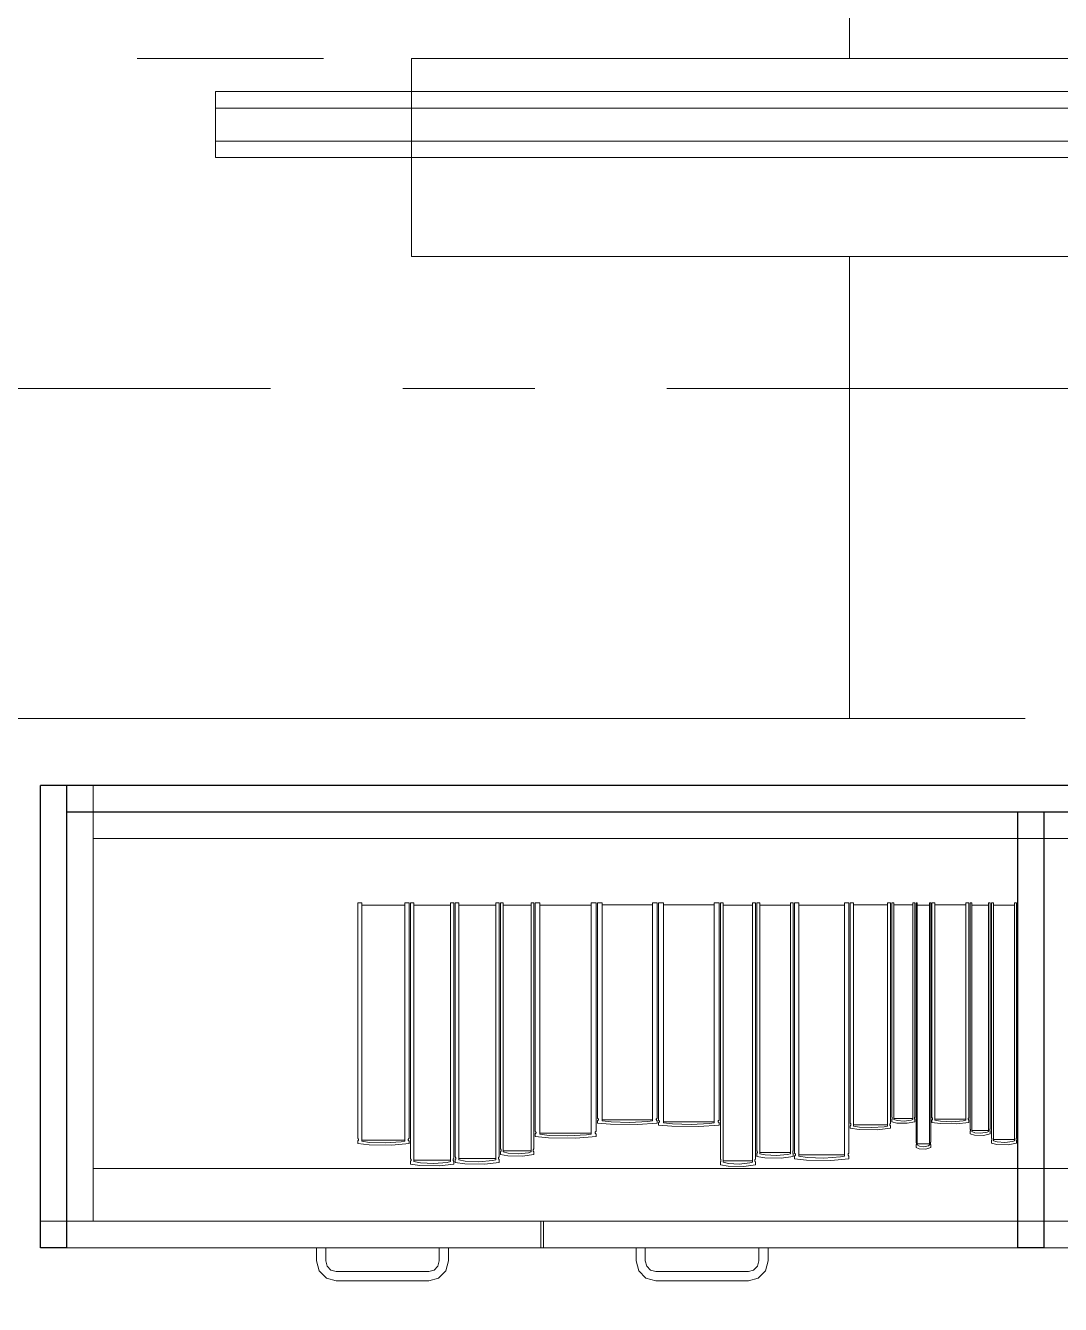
# Model space of a CAD drawing. Header units: inches. Extents: x -19 to 5698, y -728 to 92.
# Drawn here: x 315.66 to 316.443, y 38.956 to 39.925 of the extents above; entities that cross this region are included whole.
import ezdxf

# ---------------------------------------------------------------- set-up
doc = ezdxf.new("R2010")
doc.units = ezdxf.units.IN
doc.header["$MEASUREMENT"] = 0
doc.set_wipeout_variables(frame=1)
for name, pattern in [('Hidden Line', [0.195611, 0.141111, -0.0545]), ('Punto & Raya', [0.65, 0.5, -0.075, 0, -0.075]), ('Wipeout_Contour', [1, 0, -1])]:
    doc.linetypes.add(name, pattern=pattern)
for name, color, linetype in [('02 _ ARQ _ ALB _ Ejes Generales', 251, 'Continuous'), ('02 _ ARQ _ ZON _ Espacio.3D', 7, 'Continuous'), ('08 _ STR _ EXT _ 07 Losa Aligerada', 7, 'Continuous'), ('08 _ STR _ EXT _ 08 Placas Inclinadas', 7, 'Continuous'), ('08 _ STR _ EXT _ 09 Vigas', 251, 'Continuous'), ('Estructura - 04 MURO', 7, 'Continuous'), ('Interior - Escaleras & Barandillas', 7, 'Continuous'), ('Interior - Mobiliario', 7, 'Continuous')]:
    doc.layers.add(name, color=color, linetype=linetype)

msp = doc.modelspace()

# ---------------------------------------------------------------- linework, layer by layer
at = {"layer": '02 _ ARQ _ ZON _ Espacio.3D', "color": 9, "linetype": 'Continuous', "lineweight": 5, "flags": 128}
msp.add_lwpolyline([(311.4324, 39.45), (314.37003, 39.45), (314.37003, 39.9), (315.27003, 39.9), (315.27003, 39.45), (315.9666, 39.45), (315.9666, 40.90001), (311.4324, 40.90001)], close=True, dxfattribs=at)
at = {"layer": '02 _ ARQ _ ZON _ Espacio.3D', "color": 254, "linetype": 'Continuous', "lineweight": 0, "flags": 128}
msp.add_lwpolyline([(314.57005, 30.6), (315.07005, 30.6), (315.06967, 29.75), (317.22003, 29.74998), (317.22003, 39.74998), (315.80476, 39.75), (315.80366, 39.4), (315.07005, 39.4), (315.07003, 39), (314.57003, 39)], dxfattribs=at)
at = {"layer": '08 _ STR _ EXT _ 07 Losa Aligerada', "color": 7, "linetype": 'Continuous', "lineweight": 18, "flags": 128}
msp.add_lwpolyline([(329.07004, 26.75), (329.07004, 29.7), (329.07004, 35.20048), (329.07004, 39.9), (321.17004, 39.9), (316.0529, 39.9), (316.0529, 40.90001), (311.4324, 40.90001)], dxfattribs=at)
at = {"layer": 'Interior - Mobiliario', "color": 175, "linetype": 'Continuous', "lineweight": 13}
for p, q in [((315.69118, 39.32921), (315.69118, 39.01921)), ((317.15118, 39.32921), (315.69118, 39.32921)), ((315.71118, 39.30921), (315.71118, 39.05921)), ((315.91456, 39.26055), (315.91145, 39.26055)), ((315.91145, 39.26055), (315.91145, 39.08202)), ((315.91456, 39.07984), (315.91456, 39.26055)), ((315.94721, 39.25872), (315.91456, 39.25872)), ((315.95032, 39.26055), (315.94721, 39.26055)), ((315.94721, 39.26055), (315.94721, 39.07984)), ((315.95032, 39.08202), (315.95032, 39.26055)), ((315.95395, 39.26055), (315.95132, 39.26055)), ((315.95132, 39.26055), (315.95132, 39.06679)), ((315.95395, 39.06442), (315.95395, 39.26055)), ((315.98156, 39.25857), (315.95395, 39.25857)), ((315.98419, 39.26055), (315.98156, 39.26055)), ((315.98156, 39.26055), (315.98156, 39.06442)), ((315.98419, 39.06679), (315.98419, 39.26055)), ((315.98786, 39.26055), (315.98519, 39.26055)), ((315.98519, 39.26055), (315.98519, 39.06807)), ((315.98786, 39.06572), (315.98786, 39.26055)), ((316.01592, 39.25858), (315.98786, 39.25858)), ((316.01859, 39.26055), (316.01592, 39.26055)), ((316.01592, 39.26055), (316.01592, 39.06572)), ((316.01859, 39.06807), (316.01859, 39.26055)), ((316.02159, 39.26055), (316.01959, 39.26055)), ((316.01959, 39.26055), (316.01959, 39.07398)), ((316.02159, 39.0717), (316.02159, 39.26055)), ((316.04264, 39.25864), (316.02159, 39.25864)), ((316.04465, 39.26055), (316.04264, 39.26055)), ((316.04264, 39.26055), (316.04264, 39.0717)), ((316.04465, 39.07398), (316.04465, 39.26055)), ((316.04935, 39.26055), (316.04565, 39.26055)), ((316.04565, 39.26055), (316.04565, 39.08724)), ((316.04935, 39.08513), (316.04935, 39.26055)), ((316.08825, 39.25878), (316.04935, 39.25878)), ((316.09196, 39.26055), (316.08825, 39.26055)), ((316.08825, 39.26055), (316.08825, 39.08513)), ((316.09196, 39.08724), (316.09196, 39.26055)), ((316.09658, 39.26055), (316.09296, 39.26055)), ((316.09296, 39.26055), (316.09296, 39.09729)), ((316.09658, 39.0953), (316.09658, 39.26055)), ((316.13462, 39.25888), (316.09658, 39.25888)), ((316.13824, 39.26055), (316.13462, 39.26055)), ((316.13462, 39.26055), (316.13462, 39.0953)), ((316.13824, 39.09729), (316.13824, 39.26055)), ((316.1429, 39.26055), (316.13924, 39.26055)), ((316.13924, 39.26055), (316.13924, 39.09576)), ((316.1429, 39.09374), (316.1429, 39.26055)), ((316.18131, 39.25887), (316.1429, 39.25887)), ((316.18497, 39.26055), (316.18131, 39.26055)), ((316.18131, 39.26055), (316.18131, 39.09374)), ((316.18497, 39.09576), (316.18497, 39.26055)), ((316.18809, 39.26055), (316.18597, 39.26055)), ((316.18597, 39.26055), (316.18597, 39.06633)), ((316.18809, 39.06396), (316.18809, 39.26055)), ((316.21041, 39.25856), (316.18809, 39.25856)), ((316.21254, 39.26055), (316.21041, 39.26055)), ((316.21041, 39.26055), (316.21041, 39.06396)), ((316.21254, 39.06633), (316.21254, 39.26055)), ((316.21575, 39.26055), (316.21354, 39.26055)), ((316.21354, 39.26055), (316.21354, 39.07261)), ((316.21575, 39.07031), (316.21575, 39.26055)), ((316.23899, 39.25863), (316.21575, 39.25863)), ((316.24121, 39.26055), (316.23899, 39.26055)), ((316.23899, 39.26055), (316.23899, 39.07031)), ((316.24121, 39.07261), (316.24121, 39.26055)), ((316.2455, 39.26055), (316.24221, 39.26055)), ((316.24221, 39.26055), (316.24221, 39.07081)), ((316.2455, 39.06849), (316.2455, 39.26055)), ((316.28005, 39.25861), (316.2455, 39.25861)), ((316.28334, 39.26055), (316.28005, 39.26055)), ((316.28005, 39.26055), (316.28005, 39.06849)), ((316.28334, 39.07081), (316.28334, 39.26055)), ((316.28678, 39.26055), (316.28434, 39.26055)), ((316.28434, 39.26055), (316.28434, 39.09341)), ((316.28678, 39.09137), (316.28678, 39.26055)), ((316.31241, 39.25884), (316.28678, 39.25884)), ((316.31485, 39.26055), (316.31241, 39.26055)), ((316.31241, 39.26055), (316.31241, 39.09137)), ((316.31485, 39.09341), (316.31485, 39.26055)), ((316.31724, 39.26055), (316.31585, 39.26055)), ((316.31585, 39.26055), (316.31585, 39.09818)), ((316.31724, 39.09619), (316.31724, 39.26055)), ((316.33182, 39.25889), (316.31724, 39.25889)), ((316.33321, 39.26055), (316.33182, 39.26055)), ((316.33182, 39.26055), (316.33182, 39.09619)), ((316.33321, 39.09818), (316.33321, 39.26055)), ((316.33509, 39.26055), (316.33421, 39.26055)), ((316.33421, 39.26055), (316.33421, 39.07922)), ((316.33509, 39.077), (316.33509, 39.26055)), ((316.34434, 39.2587), (316.33509, 39.2587)), ((316.34522, 39.26055), (316.34434, 39.26055)), ((316.34434, 39.26055), (316.34434, 39.077)), ((316.34522, 39.07922), (316.34522, 39.26055)), ((316.34845, 39.26055), (316.34622, 39.26055)), ((316.34622, 39.26055), (316.34622, 39.09772)), ((316.34845, 39.09573), (316.34845, 39.26055)), ((316.37187, 39.25889), (316.34845, 39.25889)), ((316.3741, 39.26055), (316.37187, 39.26055)), ((316.37187, 39.26055), (316.37187, 39.09573)), ((316.3741, 39.09772), (316.3741, 39.26055)), ((316.37631, 39.26055), (316.3751, 39.26055)), ((316.3751, 39.26055), (316.3751, 39.08923)), ((316.37631, 39.08714), (316.37631, 39.26055)), ((316.38902, 39.2588), (316.37631, 39.2588)), ((316.39023, 39.26055), (316.38902, 39.26055)), ((316.38902, 39.26055), (316.38902, 39.08714)), ((316.39023, 39.08923), (316.39023, 39.26055)), ((316.39275, 39.26055), (316.39123, 39.26055)), ((316.39123, 39.26055), (316.39123, 39.08237)), ((316.39275, 39.08019), (316.39275, 39.26055)), ((316.09296, 39.09729), (316.0932, 39.09715)), ((316.09313, 39.09554), (316.09296, 39.09544)), ((316.09296, 39.09544), (316.09296, 39.09363)), ((316.09296, 39.09363), (316.10289, 39.09272)), ((316.09341, 39.09575), (316.09313, 39.09554)), ((316.0932, 39.09715), (316.09346, 39.09694)), ((316.0936, 39.09598), (316.09341, 39.09575)), ((316.09346, 39.09694), (316.09363, 39.09671)), ((316.0937, 39.09622), (316.0936, 39.09598)), ((316.09363, 39.09671), (316.09371, 39.09646)), ((316.09371, 39.09646), (316.0937, 39.09622)), ((316.09658, 39.09613), (316.13462, 39.09613)), ((316.10336, 39.09453), (316.09658, 39.0953)), ((316.10289, 39.09272), (316.12314, 39.09251)), ((316.1173, 39.09411), (316.10336, 39.09453)), ((316.13118, 39.0948), (316.1173, 39.09411)), ((316.12314, 39.09251), (316.13824, 39.09363)), ((316.13462, 39.0953), (316.13118, 39.0948)), ((316.13748, 39.09627), (316.13749, 39.09652)), ((316.13757, 39.09603), (316.13748, 39.09627)), ((316.13749, 39.09652), (316.1376, 39.09676)), ((316.13774, 39.0958), (316.13757, 39.09603)), ((316.1376, 39.09676), (316.13779, 39.09699)), ((316.138, 39.09558), (316.13774, 39.0958)), ((316.13779, 39.09699), (316.13806, 39.0972)), ((316.13824, 39.09544), (316.138, 39.09558)), ((316.13806, 39.0972), (316.13824, 39.09729)), ((316.13824, 39.09363), (316.13824, 39.09544)), ((316.13924, 39.09576), (316.13948, 39.09562)), ((316.13942, 39.09398), (316.13924, 39.09389)), ((316.13924, 39.09389), (316.13924, 39.09206)), ((316.13924, 39.09206), (316.14927, 39.09114)), ((316.13969, 39.0942), (316.13942, 39.09398)), ((316.13948, 39.09562), (316.13975, 39.0954)), ((316.13989, 39.09443), (316.13969, 39.0942)), ((316.13975, 39.0954), (316.13992, 39.09517)), ((316.13999, 39.09467), (316.13989, 39.09443)), ((316.13992, 39.09517), (316.14, 39.09492)), ((316.14, 39.09492), (316.13999, 39.09467)), ((316.1429, 39.09459), (316.18131, 39.09459)), ((316.14975, 39.09297), (316.1429, 39.09374)), ((316.14927, 39.09114), (316.16972, 39.09093)), ((316.16382, 39.09254), (316.14975, 39.09297)), ((316.17784, 39.09324), (316.16382, 39.09254)), ((316.16972, 39.09093), (316.18497, 39.09206)), ((316.18131, 39.09374), (316.17784, 39.09324)), ((316.1842, 39.09473), (316.18421, 39.09498)), ((316.18429, 39.09448), (316.1842, 39.09473)), ((316.18421, 39.09498), (316.18432, 39.09522)), ((316.18446, 39.09425), (316.18429, 39.09448)), ((316.18432, 39.09522), (316.18451, 39.09545)), ((316.18472, 39.09403), (316.18446, 39.09425)), ((316.18451, 39.09545), (316.18479, 39.09566)), ((316.18497, 39.09389), (316.18472, 39.09403)), ((316.18479, 39.09566), (316.18497, 39.09576)), ((316.18497, 39.09206), (316.18497, 39.09389)), ((316.28434, 39.09341), (316.2845, 39.09327)), ((316.28446, 39.09161), (316.28434, 39.09152)), ((316.28434, 39.09152), (316.28434, 39.08966)), ((316.28464, 39.09183), (316.28446, 39.09161)), ((316.2845, 39.09327), (316.28468, 39.09305)), ((316.28477, 39.09206), (316.28464, 39.09183)), ((316.28468, 39.09305), (316.2848, 39.09281)), ((316.28484, 39.09231), (316.28477, 39.09206)), ((316.2848, 39.09281), (316.28485, 39.09256)), ((316.28485, 39.09256), (316.28484, 39.09231)), ((316.28678, 39.09222), (316.31241, 39.09222)), ((316.29135, 39.09058), (316.28678, 39.09137)), ((316.30074, 39.09015), (316.29135, 39.09058)), ((316.3101, 39.09086), (316.30074, 39.09015)), ((316.31241, 39.09137), (316.3101, 39.09086)), ((316.31434, 39.09236), (316.31435, 39.09262)), ((316.3144, 39.09212), (316.31434, 39.09236)), ((316.31435, 39.09262), (316.31442, 39.09286)), ((316.31451, 39.09188), (316.3144, 39.09212)), ((316.31442, 39.09286), (316.31455, 39.0931)), ((316.31469, 39.09166), (316.31451, 39.09188)), ((316.31455, 39.0931), (316.31473, 39.09331)), ((316.31485, 39.09152), (316.31469, 39.09166)), ((316.31473, 39.09331), (316.31485, 39.09341)), ((316.31485, 39.08966), (316.31485, 39.09152)), ((316.31585, 39.09818), (316.31594, 39.09804)), ((316.31592, 39.09643), (316.31585, 39.09634)), ((316.31585, 39.09634), (316.31585, 39.09453)), ((316.31585, 39.09453), (316.31966, 39.09362)), ((316.31602, 39.09664), (316.31592, 39.09643)), ((316.31594, 39.09804), (316.31604, 39.09782)), ((316.3161, 39.09687), (316.31602, 39.09664)), ((316.31604, 39.09782), (316.31611, 39.09759)), ((316.31614, 39.09711), (316.3161, 39.09687)), ((316.31611, 39.09759), (316.31614, 39.09735)), ((316.31614, 39.09735), (316.31614, 39.09711)), ((316.31724, 39.09702), (316.33182, 39.09702)), ((316.31984, 39.09543), (316.31724, 39.09619)), ((316.31966, 39.09362), (316.32742, 39.09342)), ((316.32518, 39.09501), (316.31984, 39.09543)), ((316.33051, 39.0957), (316.32518, 39.09501)), ((316.32742, 39.09342), (316.33321, 39.09453)), ((316.33182, 39.09619), (316.33051, 39.0957)), ((316.33292, 39.09741), (316.33296, 39.09765)), ((316.33292, 39.09716), (316.33292, 39.09741)), ((316.33295, 39.09692), (316.33292, 39.09716)), ((316.33302, 39.09669), (316.33295, 39.09692)), ((316.33296, 39.09765), (316.33304, 39.09787)), ((316.33312, 39.09647), (316.33302, 39.09669)), ((316.33304, 39.09787), (316.33314, 39.09808)), ((316.33321, 39.09634), (316.33312, 39.09647)), ((316.33314, 39.09808), (316.33321, 39.09818)), ((316.33321, 39.09453), (316.33321, 39.09634)), ((316.34622, 39.09772), (316.34637, 39.09759)), ((316.34633, 39.09597), (316.34622, 39.09588)), ((316.34622, 39.09588), (316.34622, 39.09407)), ((316.34622, 39.09407), (316.35234, 39.09316)), ((316.3465, 39.09618), (316.34633, 39.09597)), ((316.34637, 39.09759), (316.34653, 39.09737)), ((316.34662, 39.09641), (316.3465, 39.09618)), ((316.34653, 39.09737), (316.34664, 39.09714)), ((316.34668, 39.09665), (316.34662, 39.09641)), ((316.34664, 39.09714), (316.34669, 39.0969)), ((316.34669, 39.0969), (316.34668, 39.09665)), ((316.34845, 39.09657), (316.37187, 39.09657)), ((316.35263, 39.09497), (316.34845, 39.09573)), ((316.35234, 39.09316), (316.36481, 39.09295)), ((316.36121, 39.09455), (316.35263, 39.09497)), ((316.36976, 39.09524), (316.36121, 39.09455)), ((316.36481, 39.09295), (316.3741, 39.09407)), ((316.37187, 39.09573), (316.36976, 39.09524)), ((316.37364, 39.09695), (316.37371, 39.09719)), ((316.37364, 39.09671), (316.37364, 39.09695)), ((316.37369, 39.09646), (316.37364, 39.09671)), ((316.3738, 39.09623), (316.37369, 39.09646)), ((316.37371, 39.09719), (316.37383, 39.09742)), ((316.37395, 39.09602), (316.3738, 39.09623)), ((316.37383, 39.09742), (316.374, 39.09763)), ((316.3741, 39.09588), (316.37395, 39.09602)), ((316.374, 39.09763), (316.3741, 39.09772)), ((316.3741, 39.09407), (316.3741, 39.09588)), ((315.91145, 39.08202), (315.91166, 39.08188)), ((315.91166, 39.08188), (315.91188, 39.08164)), ((315.912, 39.08059), (315.91184, 39.08034)), ((315.91188, 39.08164), (315.91203, 39.08139)), ((315.91209, 39.08085), (315.912, 39.08059)), ((315.91203, 39.08139), (315.9121, 39.08112)), ((315.9121, 39.08112), (315.91209, 39.08085)), ((315.91456, 39.08076), (315.94721, 39.08076)), ((315.94967, 39.08091), (315.94968, 39.08118)), ((315.94974, 39.08064), (315.94967, 39.08091)), ((315.94968, 39.08118), (315.94977, 39.08144)), ((315.94989, 39.08039), (315.94974, 39.08064)), ((315.94977, 39.08144), (315.94994, 39.08169)), ((315.94994, 39.08169), (315.95017, 39.08192)), ((315.95017, 39.08192), (315.95032, 39.08202)), ((316.04565, 39.08724), (316.04589, 39.0871)), ((316.04583, 39.08538), (316.04565, 39.08528)), ((316.04565, 39.08528), (316.04565, 39.08336)), ((316.04565, 39.08336), (316.0558, 39.08239)), ((316.04611, 39.0856), (316.04583, 39.08538)), ((316.04589, 39.0871), (316.04616, 39.08687)), ((316.0463, 39.08585), (316.04611, 39.0856)), ((316.04616, 39.08687), (316.04634, 39.08662)), ((316.04641, 39.0861), (316.0463, 39.08585)), ((316.04634, 39.08662), (316.04642, 39.08637)), ((316.04642, 39.08637), (316.04641, 39.0861)), ((316.04935, 39.08601), (316.08825, 39.08601)), ((316.05629, 39.08431), (316.04935, 39.08513)), ((316.0558, 39.08239), (316.07651, 39.08217)), ((316.07054, 39.08386), (316.05629, 39.08431)), ((316.08474, 39.0846), (316.07054, 39.08386)), ((316.07651, 39.08217), (316.09196, 39.08336)), ((316.08825, 39.08513), (316.08474, 39.0846)), ((316.09118, 39.08616), (316.09119, 39.08642)), ((316.09127, 39.0859), (316.09118, 39.08616)), ((316.09119, 39.08642), (316.0913, 39.08668)), ((316.09144, 39.08566), (316.09127, 39.0859)), ((316.0913, 39.08668), (316.09149, 39.08692)), ((316.09171, 39.08543), (316.09144, 39.08566)), ((316.09149, 39.08692), (316.09178, 39.08715)), ((316.09196, 39.08528), (316.09171, 39.08543)), ((316.09178, 39.08715), (316.09196, 39.08724)), ((316.09196, 39.08336), (316.09196, 39.08528)), ((316.28434, 39.08966), (316.29103, 39.08872)), ((316.29103, 39.08872), (316.30468, 39.08851)), ((316.30468, 39.08851), (316.31485, 39.08966)), ((316.3751, 39.08923), (316.37519, 39.08909)), ((316.37516, 39.08739), (316.3751, 39.08729)), ((316.3751, 39.08729), (316.3751, 39.08539)), ((316.3751, 39.08539), (316.37842, 39.08443)), ((316.37525, 39.08761), (316.37516, 39.08739)), ((316.37519, 39.08909), (316.37527, 39.08886)), ((316.37532, 39.08785), (316.37525, 39.08761)), ((316.37527, 39.08886), (316.37533, 39.08862)), ((316.37535, 39.0881), (316.37532, 39.08785)), ((316.37533, 39.08862), (316.37536, 39.08836)), ((316.37536, 39.08836), (316.37535, 39.0881)), ((316.37631, 39.08801), (316.38902, 39.08801)), ((316.37858, 39.08633), (316.37631, 39.08714)), ((316.37842, 39.08443), (316.38519, 39.08421)), ((316.38324, 39.08589), (316.37858, 39.08633)), ((316.38787, 39.08662), (316.38324, 39.08589)), ((316.38519, 39.08421), (316.39023, 39.08539)), ((316.38902, 39.08714), (316.38787, 39.08662)), ((316.38998, 39.08842), (316.39002, 39.08867)), ((316.38998, 39.08816), (316.38998, 39.08842)), ((316.39001, 39.0879), (316.38998, 39.08816)), ((316.39006, 39.08766), (316.39001, 39.0879)), ((316.39002, 39.08867), (316.39008, 39.08891)), ((316.39015, 39.08743), (316.39006, 39.08766)), ((316.39008, 39.08891), (316.39017, 39.08913)), ((316.39023, 39.08729), (316.39015, 39.08743)), ((316.39017, 39.08913), (316.39023, 39.08923)), ((316.39023, 39.08539), (316.39023, 39.08729)), ((316.39123, 39.08237), (316.39133, 39.08222)), ((316.39142, 39.08068), (316.3913, 39.08045)), ((316.39133, 39.08222), (316.39144, 39.08198)), ((316.3915, 39.08093), (316.39142, 39.08068)), ((316.39144, 39.08198), (316.39151, 39.08173)), ((316.39154, 39.08119), (316.3915, 39.08093)), ((316.39151, 39.08173), (316.39155, 39.08146)), ((316.39155, 39.08146), (316.39154, 39.08119)), ((315.9116, 39.0801), (315.91145, 39.08)), ((315.91145, 39.08), (315.91145, 39.07802)), ((315.91145, 39.07802), (315.91998, 39.07702)), ((315.91184, 39.08034), (315.9116, 39.0801)), ((315.92038, 39.07901), (315.91456, 39.07984)), ((315.91998, 39.07702), (315.93736, 39.07679)), ((315.93235, 39.07854), (315.92038, 39.07901)), ((315.94426, 39.0793), (315.93235, 39.07854)), ((315.93736, 39.07679), (315.95032, 39.07802)), ((315.94721, 39.07984), (315.94426, 39.0793)), ((315.95011, 39.08015), (315.94989, 39.08039)), ((315.95032, 39.08), (315.95011, 39.08015)), ((315.95032, 39.07802), (315.95032, 39.08)), ((316.01959, 39.07398), (316.01972, 39.07382)), ((316.01968, 39.07197), (316.01959, 39.07187)), ((316.01959, 39.07187), (316.01959, 39.06979)), ((316.01984, 39.07221), (316.01968, 39.07197)), ((316.01972, 39.07382), (316.01987, 39.07358)), ((316.01994, 39.07247), (316.01984, 39.07221)), ((316.01987, 39.07358), (316.01996, 39.07331)), ((316.02, 39.07275), (316.01994, 39.07247)), ((316.01996, 39.07331), (316.02001, 39.07303)), ((316.02001, 39.07303), (316.02, 39.07275)), ((316.02159, 39.07265), (316.04264, 39.07265)), ((316.02535, 39.07082), (316.02159, 39.0717)), ((316.03306, 39.07034), (316.02535, 39.07082)), ((316.04074, 39.07113), (316.03306, 39.07034)), ((316.04264, 39.0717), (316.04074, 39.07113)), ((316.04423, 39.07309), (316.04429, 39.07337)), ((316.04423, 39.07281), (316.04423, 39.07309)), ((316.04427, 39.07253), (316.04423, 39.07281)), ((316.04437, 39.07227), (316.04427, 39.07253)), ((316.04429, 39.07337), (316.0444, 39.07363)), ((316.04451, 39.07202), (316.04437, 39.07227)), ((316.0444, 39.07363), (316.04455, 39.07387)), ((316.04465, 39.07187), (316.04451, 39.07202)), ((316.04455, 39.07387), (316.04465, 39.07398)), ((316.04465, 39.06979), (316.04465, 39.07187)), ((316.21354, 39.07261), (316.21369, 39.07245)), ((316.21381, 39.07083), (316.21364, 39.07059)), ((316.21369, 39.07245), (316.21384, 39.0722)), ((316.21393, 39.0711), (316.21381, 39.07083)), ((316.21384, 39.0722), (316.21395, 39.07194)), ((316.21399, 39.07137), (316.21393, 39.0711)), ((316.21395, 39.07194), (316.214, 39.07166)), ((316.214, 39.07166), (316.21399, 39.07137)), ((316.21575, 39.07128), (316.23899, 39.07128)), ((316.24074, 39.07144), (316.24075, 39.07172)), ((316.24079, 39.07116), (316.24074, 39.07144)), ((316.24075, 39.07172), (316.24081, 39.072)), ((316.2409, 39.07089), (316.24079, 39.07116)), ((316.24081, 39.072), (316.24093, 39.07226)), ((316.24106, 39.07064), (316.2409, 39.07089)), ((316.24093, 39.07226), (316.2411, 39.0725)), ((316.2411, 39.0725), (316.24121, 39.07261)), ((316.24221, 39.07081), (316.24243, 39.07065)), ((316.28318, 39.0707), (316.28334, 39.07081)), ((316.33421, 39.07922), (316.33427, 39.07907)), ((316.33425, 39.07727), (316.33421, 39.07716)), ((316.33421, 39.07716), (316.33421, 39.07515)), ((316.33421, 39.07515), (316.33663, 39.07413)), ((316.33432, 39.0775), (316.33425, 39.07727)), ((316.33427, 39.07907), (316.33433, 39.07883)), ((316.33437, 39.07776), (316.33432, 39.0775)), ((316.33433, 39.07883), (316.33437, 39.07857)), ((316.33437, 39.07857), (316.33439, 39.0783)), ((316.33439, 39.07802), (316.33437, 39.07776)), ((316.33439, 39.0783), (316.33439, 39.07802)), ((316.33509, 39.07793), (316.34434, 39.07793)), ((316.33674, 39.07615), (316.33509, 39.077)), ((316.33663, 39.07413), (316.34155, 39.0739)), ((316.34013, 39.07568), (316.33674, 39.07615)), ((316.34351, 39.07645), (316.34013, 39.07568)), ((316.34155, 39.0739), (316.34522, 39.07515)), ((316.34434, 39.077), (316.34351, 39.07645)), ((316.34504, 39.07836), (316.34507, 39.07863)), ((316.34504, 39.07808), (316.34504, 39.07836)), ((316.34506, 39.07781), (316.34504, 39.07808)), ((316.3451, 39.07756), (316.34506, 39.07781)), ((316.34507, 39.07863), (316.34511, 39.07888)), ((316.34516, 39.07732), (316.3451, 39.07756)), ((316.34511, 39.07888), (316.34518, 39.07911)), ((316.34522, 39.07716), (316.34516, 39.07732)), ((316.34518, 39.07911), (316.34522, 39.07922)), ((316.34522, 39.07515), (316.34522, 39.07716)), ((316.3913, 39.08045), (316.39123, 39.08035)), ((316.39123, 39.08035), (316.39123, 39.07837)), ((316.39123, 39.07837), (316.39539, 39.07737)), ((316.39558, 39.07935), (316.39275, 39.08019)), ((316.39539, 39.07737), (316.40386, 39.07714)), ((316.40142, 39.07889), (316.39558, 39.07935)), ((315.95132, 39.06679), (315.9515, 39.06662)), ((315.95145, 39.0647), (315.95132, 39.06459)), ((315.95132, 39.06459), (315.95132, 39.06244)), ((315.95132, 39.06244), (315.95853, 39.06136)), ((315.95165, 39.06495), (315.95145, 39.0647)), ((315.9515, 39.06662), (315.95169, 39.06637)), ((315.95179, 39.06523), (315.95165, 39.06495)), ((315.95169, 39.06637), (315.95181, 39.06609)), ((315.95186, 39.06551), (315.95179, 39.06523)), ((315.95181, 39.06609), (315.95187, 39.0658)), ((315.95187, 39.0658), (315.95186, 39.06551)), ((315.95395, 39.06541), (315.98156, 39.06541)), ((315.95887, 39.06351), (315.95395, 39.06442)), ((315.95853, 39.06136), (315.97323, 39.06111)), ((315.96899, 39.06301), (315.95887, 39.06351)), ((315.97907, 39.06383), (315.96899, 39.06301)), ((315.97323, 39.06111), (315.98419, 39.06244)), ((315.98156, 39.06442), (315.97907, 39.06383)), ((315.98364, 39.06558), (315.98365, 39.06587)), ((315.9837, 39.06529), (315.98364, 39.06558)), ((315.98365, 39.06587), (315.98373, 39.06615)), ((315.98383, 39.06501), (315.9837, 39.06529)), ((315.98373, 39.06615), (315.98386, 39.06643)), ((315.98402, 39.06476), (315.98383, 39.06501)), ((315.98386, 39.06643), (315.98406, 39.06668)), ((315.98419, 39.06459), (315.98402, 39.06476)), ((315.98406, 39.06668), (315.98419, 39.06679)), ((315.98419, 39.06244), (315.98419, 39.06459)), ((315.98519, 39.06807), (315.98537, 39.06791)), ((315.98532, 39.066), (315.98519, 39.06589)), ((315.98519, 39.06589), (315.98519, 39.06375)), ((315.98519, 39.06375), (315.99252, 39.06267)), ((315.98552, 39.06625), (315.98532, 39.066)), ((315.98537, 39.06791), (315.98556, 39.06765)), ((315.98567, 39.06652), (315.98552, 39.06625)), ((315.98556, 39.06765), (315.98569, 39.06738)), ((315.98574, 39.0668), (315.98567, 39.06652)), ((315.98569, 39.06738), (315.98575, 39.06709)), ((315.98575, 39.06709), (315.98574, 39.0668)), ((315.98786, 39.0667), (316.01592, 39.0667)), ((315.99287, 39.06481), (315.98786, 39.06572)), ((315.99252, 39.06267), (316.00745, 39.06243)), ((316.00314, 39.06431), (315.99287, 39.06481)), ((316.01338, 39.06513), (316.00314, 39.06431)), ((316.00745, 39.06243), (316.01859, 39.06375)), ((316.01592, 39.06572), (316.01338, 39.06513)), ((316.01803, 39.06686), (316.01804, 39.06716)), ((316.01809, 39.06658), (316.01803, 39.06686)), ((316.01804, 39.06716), (316.01811, 39.06744)), ((316.01822, 39.0663), (316.01809, 39.06658)), ((316.01811, 39.06744), (316.01825, 39.06771)), ((316.01841, 39.06605), (316.01822, 39.0663)), ((316.01825, 39.06771), (316.01846, 39.06796)), ((316.01859, 39.06589), (316.01841, 39.06605)), ((316.01846, 39.06796), (316.01859, 39.06807)), ((316.01859, 39.06375), (316.01859, 39.06589)), ((316.01959, 39.06979), (316.02508, 39.06875)), ((316.02508, 39.06875), (316.03629, 39.06851)), ((316.03629, 39.06851), (316.04465, 39.06979)), ((316.18597, 39.06633), (316.18611, 39.06617)), ((316.18607, 39.06424), (316.18597, 39.06413)), ((316.18597, 39.06413), (316.18597, 39.06198)), ((316.18597, 39.06198), (316.19179, 39.06089)), ((316.18623, 39.06449), (316.18607, 39.06424)), ((316.18611, 39.06617), (316.18626, 39.06591)), ((316.18634, 39.06477), (316.18623, 39.06449)), ((316.18626, 39.06591), (316.18636, 39.06564)), ((316.1864, 39.06505), (316.18634, 39.06477)), ((316.18636, 39.06564), (316.18641, 39.06535)), ((316.18641, 39.06535), (316.1864, 39.06505)), ((316.18809, 39.06495), (316.21041, 39.06495)), ((316.19207, 39.06305), (316.18809, 39.06396)), ((316.20025, 39.06254), (316.19207, 39.06305)), ((316.2084, 39.06337), (316.20025, 39.06254)), ((316.20368, 39.06064), (316.21254, 39.06198)), ((316.21041, 39.06396), (316.2084, 39.06337)), ((316.21209, 39.06512), (316.2121, 39.06541)), ((316.21214, 39.06483), (316.21209, 39.06512)), ((316.2121, 39.06541), (316.21216, 39.0657)), ((316.21224, 39.06455), (316.21214, 39.06483)), ((316.21216, 39.0657), (316.21227, 39.06597)), ((316.21239, 39.0643), (316.21224, 39.06455)), ((316.21227, 39.06597), (316.21243, 39.06622)), ((316.21254, 39.06413), (316.21239, 39.0643)), ((316.21243, 39.06622), (316.21254, 39.06633)), ((316.21254, 39.06198), (316.21254, 39.06413)), ((316.21364, 39.07059), (316.21354, 39.07048)), ((316.21354, 39.07048), (316.21354, 39.06839)), ((316.21354, 39.06839), (316.21961, 39.06734)), ((316.21989, 39.06943), (316.21575, 39.07031)), ((316.21961, 39.06734), (316.23198, 39.0671)), ((316.22841, 39.06894), (316.21989, 39.06943)), ((316.23689, 39.06974), (316.22841, 39.06894)), ((316.23198, 39.0671), (316.24121, 39.06839)), ((316.23899, 39.07031), (316.23689, 39.06974)), ((316.24121, 39.07048), (316.24106, 39.07064)), ((316.24121, 39.06839), (316.24121, 39.07048)), ((316.24237, 39.06877), (316.24221, 39.06866)), ((316.24221, 39.06866), (316.24221, 39.06655)), ((316.24221, 39.06655), (316.25123, 39.06549)), ((316.24262, 39.06901), (316.24237, 39.06877)), ((316.24243, 39.07065), (316.24266, 39.0704)), ((316.24279, 39.06928), (316.24262, 39.06901)), ((316.24266, 39.0704), (316.24282, 39.07013)), ((316.24288, 39.06956), (316.24279, 39.06928)), ((316.24282, 39.07013), (316.24289, 39.06985)), ((316.24289, 39.06985), (316.24288, 39.06956)), ((316.2455, 39.06946), (316.28005, 39.06946)), ((316.25166, 39.0676), (316.2455, 39.06849)), ((316.25123, 39.06549), (316.26962, 39.06525)), ((316.26432, 39.06711), (316.25166, 39.0676)), ((316.27693, 39.06792), (316.26432, 39.06711)), ((316.26962, 39.06525), (316.28334, 39.06655)), ((316.28005, 39.06849), (316.27693, 39.06792)), ((316.28265, 39.06962), (316.28266, 39.06991)), ((316.28273, 39.06934), (316.28265, 39.06962)), ((316.28266, 39.06991), (316.28276, 39.07019)), ((316.28289, 39.06907), (316.28273, 39.06934)), ((316.28276, 39.07019), (316.28293, 39.07046)), ((316.28312, 39.06882), (316.28289, 39.06907)), ((316.28293, 39.07046), (316.28318, 39.0707)), ((316.28334, 39.06866), (316.28312, 39.06882)), ((316.28334, 39.06655), (316.28334, 39.06866)), ((315.71118, 39.05921), (315.71118, 39.01921)), ((316.19179, 39.06089), (316.20368, 39.06064)), ((315.69118, 39.01921), (317.15118, 39.01921)), ((316.05018, 38.99921), (316.05018, 39.01921)), ((316.05218, 38.99921), (316.05218, 39.01921)), ((315.88018, 38.98921), (315.88018, 38.99921)), ((315.88018, 38.99921), (315.88718, 38.99921)), ((315.88718, 38.99921), (315.88718, 38.98921)), ((315.97318, 38.98921), (315.97318, 38.99921)), ((315.97318, 38.99921), (315.98018, 38.99921)), ((315.98018, 38.99921), (315.98018, 38.98921)), ((316.12218, 38.99921), (316.12218, 38.98921)), ((316.12918, 38.99921), (316.12218, 38.99921)), ((316.12918, 38.98921), (316.12918, 38.99921)), ((316.21518, 38.99921), (316.21518, 38.98921)), ((316.22218, 38.99921), (316.21518, 38.99921)), ((316.22218, 38.98921), (316.22218, 38.99921)), ((315.88219, 38.98171), (315.88018, 38.98921)), ((315.88718, 38.98921), (315.88825, 38.98521)), ((315.88825, 38.98521), (315.89118, 38.98228)), ((315.96918, 38.98228), (315.97211, 38.98521)), ((315.97211, 38.98521), (315.97318, 38.98921)), ((315.98018, 38.98921), (315.97817, 38.98171)), ((316.12218, 38.98921), (316.12419, 38.98171)), ((316.13025, 38.98521), (316.12918, 38.98921)), ((316.13318, 38.98228), (316.13025, 38.98521)), ((316.21411, 38.98521), (316.21118, 38.98228)), ((316.21518, 38.98921), (316.21411, 38.98521)), ((316.22017, 38.98171), (316.22218, 38.98921)), ((315.88768, 38.97622), (315.88219, 38.98171)), ((315.89518, 38.97421), (315.88768, 38.97622)), ((315.89118, 38.98228), (315.89518, 38.98121)), ((315.89518, 38.98121), (315.96518, 38.98121)), ((315.96518, 38.97421), (315.89518, 38.97421)), ((315.96518, 38.98121), (315.96918, 38.98228)), ((315.97268, 38.97622), (315.96518, 38.97421)), ((315.97817, 38.98171), (315.97268, 38.97622)), ((316.12419, 38.98171), (316.12968, 38.97622)), ((316.12968, 38.97622), (316.13718, 38.97421)), ((316.13718, 38.98121), (316.13318, 38.98228)), ((316.20718, 38.98121), (316.13718, 38.98121)), ((316.13718, 38.97421), (316.20718, 38.97421)), ((316.21118, 38.98228), (316.20718, 38.98121)), ((316.20718, 38.97421), (316.21468, 38.97622)), ((316.21468, 38.97622), (316.22017, 38.98171))]:
    msp.add_line(p, q, dxfattribs=at)

# ---------------------------------------------------------------- next in the draw order: wipeouts: each hides what was drawn before it
at = {"color": 254, "linetype": 'Wipeout_Contour', "lineweight": 0, "ltscale": 9803.894905}
msp.add_wipeout([(316.28384, 39.4), (316.28384, 41.10001), (315.64876, 41.05556), (315.64876, 39.4)], dxfattribs=at).dxf.layer = '08 _ STR _ EXT _ 08 Placas Inclinadas'
at = {"color": 254, "linetype": 'Wipeout_Contour', "lineweight": 0, "ltscale": 9805.644448}
msp.add_wipeout([(316.41118, 38.99921), (316.43118, 38.99921), (316.43118, 39.32921), (316.41118, 39.32921)], dxfattribs=at).dxf.layer = 'Interior - Mobiliario'

# ---------------------------------------------------------------- next in the draw order: linework, layer by layer
at = {"layer": '02 _ ARQ _ ALB _ Ejes Generales', "color": 251, "linetype": 'Punto & Raya', "lineweight": 13, "true_color": 0x636466}
msp.add_line((283.34546, 39.65), (332.07004, 39.65), dxfattribs=at)
at = {"layer": '08 _ STR _ EXT _ 08 Placas Inclinadas', "color": 7, "linetype": 'Continuous', "lineweight": 13, "flags": 128}
for points in [[(316.28384, 39.4), (316.28384, 41.10001)], [(316.28384, 39.4), (315.64876, 39.4)]]:
    msp.add_lwpolyline(points, dxfattribs=at)
at = {"layer": '08 _ STR _ EXT _ 09 Vigas', "color": 251, "linetype": 'Hidden Line', "lineweight": 13, "true_color": 0x636466}
msp.add_line((315.07005, 39.4), (321.57004, 39.4), dxfattribs=at)
at = {"layer": 'Interior - Mobiliario', "color": 175, "linetype": 'Continuous', "lineweight": 30}
for p, q in [((316.43118, 39.32921), (316.41118, 39.32921)), ((316.41118, 38.99921), (316.41118, 39.32921)), ((316.43118, 38.99921), (316.43118, 39.32921)), ((316.43118, 38.99921), (316.41118, 38.99921))]:
    msp.add_line(p, q, dxfattribs=at)
at = {"layer": 'Interior - Mobiliario', "color": 175, "linetype": 'Continuous', "lineweight": 13}
for p, q in [((316.41118, 39.32921), (316.41118, 38.99921)), ((316.43118, 39.32921), (316.41118, 39.32921)), ((316.43118, 38.99921), (316.43118, 39.32921)), ((315.71118, 39.30921), (317.13118, 39.30921)), ((316.40866, 39.25873), (316.39275, 39.25873)), ((316.41018, 39.26055), (316.40866, 39.26055)), ((316.40866, 39.26055), (316.40866, 39.08019)), ((316.41018, 39.08237), (316.41018, 39.26055)), ((316.39275, 39.0811), (316.40866, 39.0811)), ((316.40986, 39.08152), (316.40991, 39.08178)), ((316.40986, 39.08125), (316.40986, 39.08152)), ((316.4099, 39.08099), (316.40986, 39.08125)), ((316.40997, 39.08073), (316.4099, 39.08099)), ((316.40991, 39.08178), (316.40999, 39.08204)), ((316.41008, 39.0805), (316.40997, 39.08073)), ((316.40999, 39.08204), (316.4101, 39.08226)), ((316.41018, 39.08035), (316.41008, 39.0805)), ((316.4101, 39.08226), (316.41018, 39.08237)), ((316.40722, 39.07965), (316.40142, 39.07889)), ((316.40386, 39.07714), (316.41018, 39.07837)), ((316.40866, 39.08019), (316.40722, 39.07965)), ((316.41018, 39.07837), (316.41018, 39.08035)), ((317.13118, 39.05921), (315.71118, 39.05921)), ((315.71118, 39.01921), (317.13118, 39.01921)), ((316.41118, 39.01921), (316.05218, 39.01921)), ((316.41118, 38.99921), (316.41118, 39.01921)), ((316.43118, 39.01921), (316.79018, 39.01921)), ((316.43118, 38.99921), (316.43118, 39.01921)), ((316.41118, 38.99921), (316.05218, 38.99921)), ((316.41118, 38.99921), (316.43118, 38.99921)), ((316.41118, 38.99921), (316.43118, 38.99921)), ((316.43118, 38.99921), (316.79018, 38.99921))]:
    msp.add_line(p, q, dxfattribs=at)

# ---------------------------------------------------------------- next in the draw order: wipeouts: each hides what was drawn before it
at = {"color": 254, "linetype": 'Wipeout_Contour', "lineweight": 0, "ltscale": 9814.245426}
msp.add_wipeout([(315.9521, 39.75), (321.17004, 39.75), (321.17004, 39.9), (315.9521, 39.9)], dxfattribs=at).dxf.layer = 'Estructura - 04 MURO'
at = {"color": 254, "linetype": 'Wipeout_Contour', "lineweight": 0, "ltscale": 9805.655627}
msp.add_wipeout([(315.69118, 39.32921), (317.15118, 39.32921), (317.15118, 39.34921), (315.69118, 39.34921)], dxfattribs=at).dxf.layer = 'Interior - Mobiliario'

# ---------------------------------------------------------------- next in the draw order: linework, layer by layer
at = {"layer": '08 _ STR _ EXT _ 09 Vigas', "color": 251, "linetype": 'Hidden Line', "lineweight": 13, "true_color": 0x636466}
msp.add_line((286.57003, 39.9), (329.07004, 39.9), dxfattribs=at)
at = {"layer": 'Estructura - 04 MURO', "color": 7, "linetype": 'Continuous', "lineweight": 13, "flags": 128}
for points in [[(321.17004, 39.9), (315.9521, 39.9)], [(315.9521, 39.9), (315.9521, 39.75)], [(315.9521, 39.75), (321.17004, 39.75)]]:
    msp.add_lwpolyline(points, dxfattribs=at)
at = {"layer": 'Interior - Escaleras & Barandillas', "color": 161, "linetype": 'Continuous', "lineweight": 13, "flags": 128}
for points in [[(321.17004, 39.825), (321.17004, 39.875), (315.80366, 39.875), (315.80366, 39.825)], [(321.17004, 39.8375), (321.17004, 39.8625), (315.80366, 39.8625), (315.80366, 39.8375)], [(321.17004, 39.8375), (321.17004, 39.8625), (315.80366, 39.8625), (315.80366, 39.8375)], [(321.17004, 39.8375), (321.17004, 39.8625), (315.80366, 39.8625), (315.80366, 39.8375)]]:
    msp.add_lwpolyline(points, close=True, dxfattribs=at)
at = {"layer": 'Interior - Mobiliario', "color": 175, "linetype": 'Continuous', "lineweight": 30}
for p, q in [((317.15118, 39.34921), (315.69118, 39.34921)), ((315.69118, 39.32921), (315.69118, 39.34921)), ((317.15118, 39.32921), (315.69118, 39.32921))]:
    msp.add_line(p, q, dxfattribs=at)
at = {"layer": 'Interior - Mobiliario', "color": 175, "linetype": 'Continuous', "lineweight": 13}
for p, q in [((315.69118, 39.34921), (315.69118, 39.32921)), ((317.15118, 39.34921), (315.69118, 39.34921)), ((315.71118, 39.34921), (315.71118, 39.30921)), ((317.13118, 39.34921), (315.71118, 39.34921)), ((315.69118, 39.32921), (317.15118, 39.32921)), ((316.41118, 39.32921), (316.41118, 38.99921)), ((316.43118, 39.32921), (316.41118, 39.32921)), ((316.43118, 38.99921), (316.43118, 39.32921))]:
    msp.add_line(p, q, dxfattribs=at)

# ---------------------------------------------------------------- next in the draw order: wipeouts: each hides what was drawn before it
at = {"color": 254, "linetype": 'Wipeout_Contour', "lineweight": 0, "ltscale": 9802.685468}
msp.add_wipeout([(315.67118, 38.99921), (315.69118, 38.99921), (315.69118, 39.34921), (315.67118, 39.34921)], dxfattribs=at).dxf.layer = 'Interior - Mobiliario'

# ---------------------------------------------------------------- next in the draw order: linework, layer by layer
at = {"layer": 'Interior - Mobiliario', "color": 175, "linetype": 'Continuous', "lineweight": 30}
for p, q in [((315.69118, 39.34921), (315.67118, 39.34921)), ((315.67118, 38.99921), (315.67118, 39.34921)), ((315.69118, 38.99921), (315.69118, 39.34921)), ((315.69118, 38.99921), (315.67118, 38.99921))]:
    msp.add_line(p, q, dxfattribs=at)
at = {"layer": 'Interior - Mobiliario', "color": 175, "linetype": 'Continuous', "lineweight": 13}
for p, q in [((315.67118, 39.34921), (315.67118, 38.99921)), ((315.69118, 39.34921), (315.67118, 39.34921)), ((315.67118, 39.34921), (315.67118, 39.01921)), ((315.71118, 39.34921), (315.67118, 39.34921)), ((315.67118, 38.99921), (315.67118, 39.34921)), ((315.67118, 39.34921), (317.17118, 39.34921)), ((315.69118, 38.99921), (315.69118, 39.34921)), ((315.69118, 39.34921), (315.69118, 38.99921)), ((317.15118, 39.34921), (315.69118, 39.34921)), ((315.69118, 39.32921), (315.69118, 38.99921)), ((317.15118, 39.32921), (315.69118, 39.32921)), ((315.69118, 39.32921), (315.69118, 39.01921)), ((317.15118, 39.32921), (315.69118, 39.32921)), ((315.69118, 39.32921), (315.69118, 39.01921)), ((317.15118, 39.32921), (315.69118, 39.32921)), ((315.67118, 39.01921), (315.71118, 39.01921)), ((315.69118, 39.01921), (317.15118, 39.01921)), ((315.69118, 39.01921), (317.15118, 39.01921)), ((315.69118, 39.01921), (316.05018, 39.01921)), ((315.69118, 38.99921), (315.69118, 39.01921)), ((315.67118, 38.99921), (315.69118, 38.99921)), ((317.17118, 38.99921), (315.67118, 38.99921)), ((315.69118, 38.99921), (317.15118, 38.99921)), ((315.69118, 38.99921), (317.15118, 38.99921)), ((315.69118, 38.99921), (316.05018, 38.99921))]:
    msp.add_line(p, q, dxfattribs=at)

doc.saveas('drawing.dxf')
